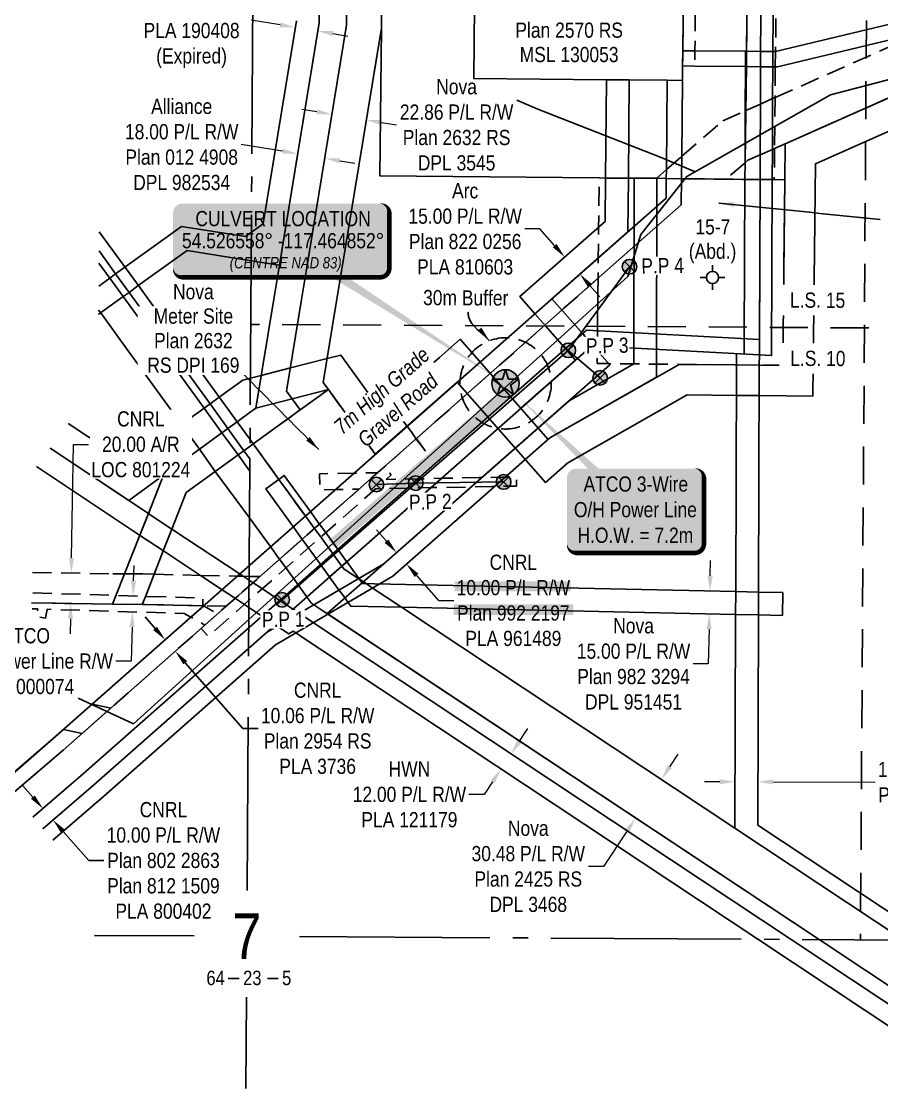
# Model space of a CAD drawing. Extents: x 469089 to 471458, y 6041741 to 6043893.
# Drawn here: x 469597 to 470162, y 6041742 to 6042447 of the extents above; entities that cross this region are included whole.
import ezdxf
from ezdxf.enums import TextEntityAlignment as Align

# ---------------------------------------------------------------- set-up
doc = ezdxf.new("R2010")
doc.units = 0
doc.header["$LTSCALE"] = 5
doc.header["$PDMODE"] = 35
doc.header["$PDSIZE"] = 0.5
for name, pattern in [('foc-ACCESSROAD', [3.75, 2.5, -1.25]), ('foc-FLOWLINE', [3.75, 2.5, -1.25]), ('foc-LSD', [8, 5, -3]), ('foc-QUARTERLINE', [33, 25, -3, 2, -3]), ('foc-TIELINE', [1.875, 1.25, -0.625]), ('POWERLINE5', [7.8, 2.4, -0.6, 0.6, -0.6, 0.6, -0.6, 2.4])]:
    doc.linetypes.add(name, pattern=pattern)
doc.layers.get('Defpoints').update_dxf_attribs({"color": 9})
for name, color, linetype in [('10', 1, 'Continuous'), ('9', 3, 'Continuous'), ('AS-POWER', 104, 'foc-POWER'), ('AS-POWER-EXISTING', 72, 'POWERLINE5'), ('AS-POWER-T', 104, 'Continuous'), ('AS-ROADS', 254, 'Continuous'), ('AS-TELUS', 224, 'foc-TEL'), ('AS-UNDERLAY-H', 141, 'Continuous'), ('C-AR', 13, 'foc-ACCESSROAD'), ('C-RW', 13, 'Continuous'), ('C-WS', 13, 'foc-ACCESSROAD'), ('CG-NOTES', 7, 'Continuous'), ('DPI', 7, 'Continuous'), ('F-EZE', 190, 'foc-FLOWLINE'), ('F-RW', 190, 'Continuous'), ('F-WS', 190, 'foc-ACCESSROAD'), ('F-WS-S', 190, 'Continuous'), ('L-QSEC', 8, 'foc-QUARTERLINE'), ('L-SECLBL', 7, 'Continuous'), ('L-SECTION-LSD', 7, 'foc-LSD'), ('L-TITLEDB', 4, 'Continuous'), ('L-TITLEDB-T', 4, 'Continuous'), ('P-D56-EPZ', 187, 'foc-TIELINE'), ('P-TEMP-BLUE', 146, 'Continuous')]:
    doc.layers.add(name, color=color, linetype=linetype)
for name, color, linetype, lineweight in [('C-AR-T', 13, 'Continuous', 9), ('C-RW-T', 13, 'Continuous', 9), ('F-RW-T', 190, 'Continuous', 9), ('F-WS-T', 190, 'Continuous', 9), ('T-TEXT', 48, 'Continuous', 18)]:
    doc.layers.add(name, color=color, linetype=linetype, lineweight=lineweight)
doc.styles.add('100L', font='ARIALN.TTF', dxfattribs={"height": 11})
doc.styles.add('60L', font='ARIALN.TTF', dxfattribs={"height": 7.35})
doc.styles.add('80', font='ARIALN.TTF', dxfattribs={"height": 10})
doc.styles.add('80CG', font='ARIALN.TTF', dxfattribs={"height": 10})
doc.styles.add('80L', font='ARIALN.TTF', dxfattribs={"height": 10})
doc.styles.add('foc-LtypeFont', font='ARIALN.TTF', dxfattribs={"height": 7.35})
doc.styles.add('SIMPLEX', font='ARIALN.TTF')
doc.linetypes.add('foc-POWER', pattern='A,6,-1,["P",foc-LtypeFont,S=0.2,R=0,X=-0.625,Y=-0.75],-1.24,4', length=12.24)
doc.linetypes.add('foc-TEL', pattern='A,2,-1,["T",foc-LtypeFont,S=0.2,R=0,X=-0.425,Y=-0.75],-1.24,8', length=12.24)
doc.dimstyles.new('Compass 5 000', dxfattribs={"dimscale": 5, "dimtxt": 9, "dimasz": 2, "dimexe": 0.2, "dimexo": 0.0625, "dimgap": 0.5, "dimtad": 0, "dimtih": 1, "dimtoh": 1, "dimzin": 0, "dimdsep": 46, "dimtxsty": '80CG', "dimcen": 0.1, "dimse1": 1, "dimse2": 1, "dimclrd": 256, "dimclrt": 256, "dimaunit": 1, "dimadec": 4, "dimazin": 0, "dimtfac": 0.06, "dimtofl": 0, "dimtmove": 0, "dimatfit": 1, "dimfxl": 0.2, "dimtolj": 1, "dimtzin": 0, "dimlwd": -1, "dimarcsym": 0})

# ---------------------------------------------------------------- blocks, each defined once
blk = doc.blocks.new('L-SECLBL')
at = {"layer": '9', "color": 7}
for p, q in [((-5.08, -27.83), (-12.29, -27.83)), ((20.7, -27.83), (13.5, -27.83))]:
    blk.add_line(p, q, dxfattribs=at)
at = {"layer": '10', "color": 2, "style": 'SIMPLEX'}
blk.add_attdef('SEC', text='', height=30, dxfattribs=at).set_placement((0, 0), align=Align.MIDDLE)
at = {"layer": '10', "color": 5, "style": '80L'}
blk.add_attdef('TWP', text='', height=9.5, dxfattribs=at).set_placement((-14.43, -27.37), align=Align.MIDDLE_RIGHT)
blk.add_attdef('RGE', text='', height=9.5, dxfattribs=at).set_placement((3.62, -27.37), align=Align.MIDDLE_CENTER)
blk.add_attdef('MER', text='', height=9.5, dxfattribs=at).set_placement((23.17, -27.37), align=Align.MIDDLE_LEFT)
blk = doc.blocks.new('*D419')
at = {"layer": 'Defpoints', "color": 0, "transparency": 16777216}
for p in [(469963.36, 6041984.46), (469946.52, 6041959.08), (470000.57, 6041923.22)]:
    blk.add_point(p, dxfattribs=at)
at = {"layer": 'F-RW-T', "transparency": 16777216}
for p, q in [((470022.94, 6041956.94), (470028.46, 6041965.27)), ((469995.04, 6041914.89), (469979.5, 6041891.46)), ((469979.5, 6041891.46), (469969.5, 6041891.46))]:
    blk.add_line(p, q, dxfattribs=at)
for points in [[(470021.55, 6041957.86), (470024.33, 6041956.02), (470017.41, 6041948.6)], [(469993.65, 6041915.81), (469996.43, 6041913.97), (470000.57, 6041923.22)]]:
    blk.add_solid(points, dxfattribs=at)
at = {"layer": 'F-RW-T', "transparency": 16777216, "insert": (469930.03, 6041891.46), "char_height": 10, "width": 372.4986, "attachment_point": 5, "style": '80CG'}
blk.add_mtext('\\A1;Nova\\P30.48 P/L R/W\\PPlan 2425 RS\\PDPL 3468', dxfattribs=at)
blk = doc.blocks.new('*D420')
at = {"layer": 'Defpoints', "color": 0, "transparency": 16777216}
for p in [(469823.7, 6042381.82), (469793.54, 6042339.08), (469816.09, 6042335.39)]:
    blk.add_point(p, dxfattribs=at)
at = {"layer": 'F-RW-T', "transparency": 16777216}
for p, q in [((469791.28, 6042387.13), (469781.41, 6042388.75)), ((469833.57, 6042380.2), (469843.43, 6042378.59))]:
    blk.add_line(p, q, dxfattribs=at)
for points in [[(469791.55, 6042388.78), (469791.01, 6042385.49), (469801.15, 6042385.51)], [(469833.84, 6042381.85), (469833.3, 6042378.56), (469823.7, 6042381.82)]]:
    blk.add_solid(points, dxfattribs=at)
at = {"layer": 'F-RW-T', "transparency": 16777216, "insert": (469882.97, 6042378.59), "char_height": 10, "width": 372.4986, "attachment_point": 5, "style": '80CG'}
blk.add_mtext('\\A1;Nova\\P22.86 P/L R/W\\PPlan 2632 RS\\PDPL 3545', dxfattribs=at)
blk = doc.blocks.new('*D421')
at = {"layer": 'Defpoints', "color": 0, "transparency": 16777216}
for p in [(469997.57, 6042073.49), (469997.25, 6042058.5), (470048.94, 6042057.39)]:
    blk.add_point(p, dxfattribs=at)
at = {"layer": 'F-RW-T', "transparency": 16777216}
for p, q in [((470049.48, 6042082.37), (470049.69, 6042092.37)), ((470048.73, 6042047.4), (470048.23, 6042024.47)), ((470048.23, 6042024.47), (470038.23, 6042024.47))]:
    blk.add_line(p, q, dxfattribs=at)
for points in [[(470047.81, 6042082.41), (470051.14, 6042082.34), (470049.26, 6042072.38)], [(470047.06, 6042047.43), (470050.39, 6042047.36), (470048.94, 6042057.39)]]:
    blk.add_solid(points, dxfattribs=at)
at = {"layer": 'F-RW-T', "transparency": 16777216, "insert": (469999.15, 6042024.47), "char_height": 10, "attachment_point": 5, "style": '80CG'}
blk.add_mtext('\\A1;Nova\\P15.00 P/L R/W\\PPlan 982 3294\\PDPL 951451', dxfattribs=at)
blk = doc.blocks.new('*D422')
at = {"layer": 'Defpoints', "color": 0, "transparency": 16777216}
for p in [(469787.48, 6042413.53), (469805.26, 6042410.61), (469778.64, 6042359.62)]:
    blk.add_point(p, dxfattribs=at)
at = {"layer": 'F-RW-T', "transparency": 16777216}
for p, q in [((469768.77, 6042361.24), (469741.57, 6042365.7)), ((469806.29, 6042355.08), (469816.15, 6042353.46))]:
    blk.add_line(p, q, dxfattribs=at)
for points in [[(469769.04, 6042362.88), (469768.5, 6042359.59), (469778.64, 6042359.62)], [(469806.55, 6042356.73), (469806.02, 6042353.44), (469796.42, 6042356.7)]]:
    blk.add_solid(points, dxfattribs=at)
at = {"layer": 'F-RW-T', "transparency": 16777216, "insert": (469702.48, 6042365.7), "char_height": 10, "attachment_point": 5, "style": '80CG'}
blk.add_mtext('\\A1;Alliance\\P18.00 P/L R/W\\PPlan 012 4908\\PDPL 982534', dxfattribs=at)
blk = doc.blocks.new('*D423')
at = {"layer": 'Defpoints', "color": 0, "transparency": 16777216}
for p in [(469689.03, 6042068.58), (469670.26, 6042058.66), (469688.71, 6042058.09)]:
    blk.add_point(p, dxfattribs=at)
at = {"layer": 'F-RW-T', "transparency": 16777216}
for p, q in [((469670.89, 6042079.15), (469671.2, 6042089.14)), ((469669.95, 6042048.66), (469669.26, 6042026.26)), ((469669.26, 6042026.26), (469659.26, 6042026.26))]:
    blk.add_line(p, q, dxfattribs=at)
for points in [[(469669.22, 6042079.2), (469672.56, 6042079.1), (469670.58, 6042069.15)], [(469668.28, 6042048.72), (469671.61, 6042048.61), (469670.26, 6042058.66)]]:
    blk.add_solid(points, dxfattribs=at)
at = {"layer": 'F-RW-T', "transparency": 16777216, "insert": (469600.12, 6042026.26), "char_height": 10, "width": 573.0443, "attachment_point": 5, "style": '80CG'}
blk.add_mtext('\\A1;ATCO\\P10.50 Power Line R/W\\PEZE 000074', dxfattribs=at)
blk = doc.blocks.new('*D428')
at = {"layer": 'C-RW', "transparency": 16777216}
for p, q in [((469685.06, 6042047.83), (469678.47, 6042055.34)), ((469704.86, 6042025.25), (469742.66, 6041982.15)), ((469742.66, 6041982.15), (469752.66, 6041982.15))]:
    blk.add_line(p, q, dxfattribs=at)
for points in [[(469686.31, 6042048.92), (469683.81, 6042046.73), (469691.66, 6042040.31)], [(469706.12, 6042026.35), (469703.61, 6042024.15), (469698.27, 6042032.77)]]:
    blk.add_solid(points, dxfattribs=at)
at = {"layer": 'Defpoints', "color": 0, "transparency": 16777216}
for p in [(469687.87, 6042036.99), (469698.27, 6042032.77), (469694.49, 6042029.45)]:
    blk.add_point(p, dxfattribs=at)
at = {"layer": 'C-RW', "transparency": 16777216, "insert": (469791.75, 6041982.15), "char_height": 10, "attachment_point": 5, "style": '80CG'}
blk.add_mtext('\\A1;CNRL\\P10.06 P/L R/W\\PPlan 2954 RS\\PPLA 3736', dxfattribs=at)
blk = doc.blocks.new('*D430')
at = {"layer": 'Defpoints', "color": 0, "transparency": 16777216}
for p in [(469883.08, 6041989.13), (469876.43, 6041979.09), (469912.13, 6041955.41)]:
    blk.add_point(p, dxfattribs=at)
at = {"layer": 'F-RW-T', "transparency": 16777216}
for p, q in [((469924.31, 6041973.78), (469929.84, 6041982.11)), ((469906.6, 6041947.08), (469901.07, 6041938.74)), ((469901.07, 6041938.74), (469891.07, 6041938.74))]:
    blk.add_line(p, q, dxfattribs=at)
for points in [[(469922.92, 6041974.7), (469925.7, 6041972.85), (469918.78, 6041965.44)], [(469905.21, 6041948), (469907.99, 6041946.16), (469912.13, 6041955.41)]]:
    blk.add_solid(points, dxfattribs=at)
at = {"layer": 'F-RW-T', "transparency": 16777216, "insert": (469851.99, 6041938.74), "char_height": 10, "attachment_point": 5, "style": '80CG'}
blk.add_mtext('\\A1;HWN\\P12.00 P/L R/W\\PPLA 121179', dxfattribs=at)
blk = doc.blocks.new('*D432')
at = {"layer": 'C-RW', "transparency": 16777216}
for p, q in [((469604.8, 6041936.96), (469598.19, 6041944.47)), ((469624.61, 6041914.44), (469641.42, 6041895.34)), ((469641.42, 6041895.34), (469651.42, 6041895.34))]:
    blk.add_line(p, q, dxfattribs=at)
for points in [[(469606.05, 6041938.06), (469603.55, 6041935.86), (469611.41, 6041929.45)], [(469625.87, 6041915.54), (469623.36, 6041913.34), (469618.01, 6041921.95)]]:
    blk.add_solid(points, dxfattribs=at)
at = {"layer": 'Defpoints', "color": 0, "transparency": 16777216}
for p in [(469662.04, 6041974), (469668.64, 6041966.5), (469618.01, 6041921.95)]:
    blk.add_point(p, dxfattribs=at)
at = {"layer": 'C-RW', "transparency": 16777216, "insert": (469690.5, 6041895.34), "char_height": 10, "attachment_point": 5, "style": '80CG'}
blk.add_mtext('\\A1;CNRL\\P10.00 P/L R/W\\PPlan 802 2863\\PPlan 812 1509\\PPLA 800402', dxfattribs=at)
blk = doc.blocks.new('*D438')
at = {"layer": 'C-RW-T', "transparency": 16777216}
for p, q in [((470055.76, 6041947.08), (470045.76, 6041947.12)), ((470090.75, 6041946.96), (470157.69, 6041946.73))]:
    blk.add_line(p, q, dxfattribs=at)
for points in [[(470055.76, 6041948.75), (470055.75, 6041945.42), (470065.76, 6041947.05)], [(470090.75, 6041948.63), (470090.74, 6041945.29), (470080.75, 6041947)]]:
    blk.add_solid(points, dxfattribs=at)
at = {"layer": 'Defpoints', "color": 0, "transparency": 16777216}
for p in [(470065.78, 6041954.36), (470080.77, 6041954.3), (470080.75, 6041947)]:
    blk.add_point(p, dxfattribs=at)
at = {"layer": 'C-RW-T', "transparency": 16777216, "insert": (470196.78, 6041946.73), "char_height": 10, "attachment_point": 5, "style": '80CG'}
blk.add_mtext('\\A1;CNRL\\P15.00 P/L R/W\\PPlan 952 2598\\PPLA 931449', dxfattribs=at)
blk = doc.blocks.new('*D441')
at = {"layer": 'C-RW-T', "transparency": 16777216}
for p, q in [((469836.96, 6042105.1), (469830.36, 6042112.61)), ((469856.68, 6042082.65), (469871.14, 6042066.19)), ((469871.14, 6042066.19), (469881.14, 6042066.19))]:
    blk.add_line(p, q, dxfattribs=at)
for points in [[(469838.21, 6042106.2), (469835.7, 6042104), (469843.56, 6042097.59)], [(469857.93, 6042083.75), (469855.43, 6042081.55), (469850.08, 6042090.16)]]:
    blk.add_solid(points, dxfattribs=at)
at = {"layer": 'Defpoints', "color": 0, "transparency": 16777216}
for p in [(469908.93, 6042155.02), (469915.45, 6042147.59), (469850.08, 6042090.16)]:
    blk.add_point(p, dxfattribs=at)
at = {"layer": 'C-RW-T', "transparency": 16777216, "insert": (469920.23, 6042066.19), "char_height": 10, "attachment_point": 5, "style": '80CG'}
blk.add_mtext('\\A1;CNRL\\P10.00 P/L R/W\\PPlan 992 2197\\PPLA 961489', dxfattribs=at)
blk = doc.blocks.new('GABD')
for p, q in [((0, 0.81), (0, 1.62)), ((-0.81, 0), (-1.62, 0)), ((1.62, 0), (0.81, 0)), ((0, -0.81), (0, -1.62))]:
    blk.add_line(p, q)
blk.add_circle((0, 0), 0.8)
blk = doc.blocks.new('*D446')
at = {"layer": 'Defpoints', "color": 0, "transparency": 16777216}
for p in [(469777.06, 6042442.65), (469769.08, 6042394.01), (469783.88, 6042391.58)]:
    blk.add_point(p, dxfattribs=at)
at = {"layer": 'F-RW-T', "transparency": 16777216}
for p, q in [((469767.19, 6042444.27), (469748.07, 6042447.41)), ((469801.73, 6042438.6), (469811.6, 6042436.98))]:
    blk.add_line(p, q, dxfattribs=at)
for points in [[(469767.46, 6042445.91), (469766.92, 6042442.63), (469777.06, 6042442.65)], [(469802, 6042440.25), (469801.46, 6042436.96), (469791.86, 6042440.22)]]:
    blk.add_solid(points, dxfattribs=at)
at = {"layer": 'F-RW-T', "transparency": 16777216, "insert": (469708.98, 6042447.41), "char_height": 10, "attachment_point": 5, "style": '80CG'}
blk.add_mtext('\\A1;Journey\\P15.00 P/L R/W\\PPLA 190408\\P(Expired)', dxfattribs=at)
blk = doc.blocks.new('water_source_star')
h = blk.add_hatch(color=255)
h.dxf.hatch_style = 1
edge = h.paths.add_edge_path()
edge.add_arc((0, 0), 9, 0, 360)
h = blk.add_hatch(color=170)
h.dxf.hatch_style = 1
h.paths.add_polyline_path([(8.53, 2.77), (2, 2.77), (-0.01, 8.91), (-2.01, 2.77), (-8.52, 2.77), (-3.25, -1.06), (-5.26, -7.25), (0, -3.43), (5.3, -7.27), (3.26, -1.06)])
at = {"color": 170, "flags": 128}
blk.add_lwpolyline([(8.53, 2.77), (2, 2.77), (-0.01, 8.91), (-2.01, 2.77), (-8.52, 2.77), (-3.25, -1.06), (-5.26, -7.25), (0, -3.43), (5.3, -7.27), (3.26, -1.06)], close=True, dxfattribs=at)
at = {"color": 170}
blk.add_circle((0, 0), 9, dxfattribs=at)
blk = doc.blocks.new('*U453')
h = blk.add_hatch(color=255)
edge = h.paths.add_edge_path()
edge.add_line((-66, -24), (64, -24))
edge.add_arc((64, -18), 6, 270, 360)
edge.add_line((70, -18), (70, 18.5))
edge.add_arc((64, 18.5), 6, 0, 90)
edge.add_line((64, 24.5), (-66, 24.5))
edge.add_arc((-66, 18.5), 6, 90, 180)
edge.add_line((-72, 18.5), (-72, -18))
edge.add_arc((-66, -18), 6, 180, 270)
at = {"color": 170, "flags": 128}
blk.add_lwpolyline([(-66, -24, 3, 3, 0), (64, -24, 3, 3, 0.414214), (70, -18, 3, 3, 0), (70, 18.5, 3, 0, 0.414214), (64, 24.5, 0, 0, 0), (-66, 24.5, 0, 0, 0.414214), (-72, 18.5, 0, 0, 0), (-72, -18, 0, 3, 0.414214)], format="xyseb", close=True, dxfattribs=at)
blk.add_lwpolyline([(146.37, -93.72, 0, 7.5, 0), (0, 0, 0, 0, 0)], format="xyseb", dxfattribs=at)
at = {"color": 170, "insert": (-36.83, -10.64), "char_height": 7.5, "attachment_point": 1, "style": '80L'}
blk.add_mtext_dynamic_manual_height_columns('\\pi2.00583;{\\fArial Narrow|b0|i1|c0|p34;(CENTRE NAD 83)}', width=76.2848, gutter_width=45, heights=[0], dxfattribs=at)
at = {"color": 170, "style": '80'}
for p in [(-26.85, 9.67), (-64.06, -4.13)]:
    blk.add_attdef('ENTER_TEXT_001', p, '', height=10, dxfattribs=at)
blk = doc.blocks.new('POWERPOLE')
h = blk.add_hatch(color=255)
edge = h.paths.add_edge_path()
edge.add_arc((0, 0), 0.96, 0, 360)
at = {"linetype": 'Continuous'}
for p, q in [((0.68, -0.68), (-0.68, 0.68)), ((-0.68, -0.68), (0.68, 0.68))]:
    blk.add_line(p, q, dxfattribs=at)
blk.add_circle((0, 0), 0.96, dxfattribs=at)
blk = doc.blocks.new('*U469')
h = blk.add_hatch(color=255)
edge = h.paths.add_edge_path()
edge.add_line((-39, -28.5), (39, -28.5))
edge.add_arc((39, -22.5), 6, 270, 360)
edge.add_line((45, -22.5), (45, 21))
edge.add_arc((39, 21), 6, 0, 90)
edge.add_line((39, 27), (-39, 27))
edge.add_arc((-39, 21), 6, 90, 180)
edge.add_line((-45, 21), (-45, -22.5))
edge.add_arc((-39, -22.5), 6, 180, 270)
at = {"color": 104, "flags": 128}
blk.add_lwpolyline([(-78.58, 75.83, 0, 7.5, 0), (0, 0, 0, 0, 0)], format="xyseb", dxfattribs=at)
blk.add_lwpolyline([(-39, -28.5, 3, 3, 0), (39, -28.5, 3, 3, 0.414214), (45, -22.5, 3, 3, 0), (45, 21, 3, 0, 0.414214), (39, 27, 0, 0, 0), (-39, 27, 0, 0, 0.414214), (-45, 21, 0, 0, 0), (-45, -22.5, 0, 3, 0.414214)], format="xyseb", close=True, dxfattribs=at)
at = {"color": 104, "style": '80'}
blk.add_attdef('ENTER_TEXT_001', (-26.85, -4.92), '', height=10, dxfattribs=at)
blk = doc.blocks.new('*D470')
at = {"layer": 'Defpoints', "color": 0, "transparency": 16777216}
for p in [(469952.16, 6042290.21), (469953.96, 6042291.81), (469962.08, 6042278.97)]:
    blk.add_point(p, dxfattribs=at)
at = {"layer": 'F-RW-T', "transparency": 16777216}
for p, q in [((469937.68, 6042310.25), (469927.68, 6042310.25)), ((469947.34, 6042299.3), (469937.68, 6042310.25)), ((469970.5, 6042273.07), (469977.11, 6042265.57))]:
    blk.add_line(p, q, dxfattribs=at)
for points in [[(469948.59, 6042300.41), (469946.09, 6042298.2), (469953.96, 6042291.81)], [(469971.75, 6042274.17), (469969.25, 6042271.96), (469963.88, 6042280.56)]]:
    blk.add_solid(points, dxfattribs=at)
at = {"layer": 'F-RW-T', "transparency": 16777216, "insert": (469888.59, 6042310.25), "char_height": 10, "attachment_point": 5, "style": '80CG'}
blk.add_mtext('\\A1;Arc\\P15.00 P/L R/W\\PPlan 822 0256\\PPLA 810603', dxfattribs=at)
blk = doc.blocks.new('*D473')
at = {"layer": 'C-AR-T', "transparency": 16777216}
for p, q in [((469630.14, 6042094.13), (469631.39, 6042168.72)), ((469631.39, 6042168.72), (469641.39, 6042168.72)), ((469629.48, 6042054.15), (469629.31, 6042044.15))]:
    blk.add_line(p, q, dxfattribs=at)
for points in [[(469628.48, 6042094.15), (469631.81, 6042094.1), (469629.98, 6042084.13)], [(469627.81, 6042054.18), (469631.14, 6042054.12), (469629.64, 6042064.15)]]:
    blk.add_solid(points, dxfattribs=at)
at = {"layer": 'Defpoints', "color": 0, "transparency": 16777216}
for p in [(469629.98, 6042084.13), (469646.88, 6042083.85), (469646.55, 6042063.87)]:
    blk.add_point(p, dxfattribs=at)
at = {"layer": 'C-AR-T', "transparency": 16777216, "insert": (469675.68, 6042168.72), "char_height": 10, "attachment_point": 5, "style": '80CG', "bg_fill": 3, "box_fill_scale": 1.1, "bg_fill_color": 256, "bg_fill_true_color": 13158600, "bg_fill_transparency": 0}
blk.add_mtext('\\A1;CNRL\\P20.00 A/R\\PLOC 801224', dxfattribs=at)

msp = doc.modelspace()

# ---------------------------------------------------------------- hatches: boundary and pattern name
at = {"layer": 'AS-UNDERLAY-H'}
h = msp.add_hatch(color=256, dxfattribs=at)
h.dxf.hatch_style = 1
h.paths.add_polyline_path([(469881.784, 6042078.823), (469957.946, 6042078.823), (469957.946, 6042072.175), (469881.784, 6042072.175)])
h = msp.add_hatch(color=256, dxfattribs=at)
h.dxf.hatch_style = 1
h.paths.add_polyline_path([(469881.141, 6042063.596), (469959.662, 6042063.596), (469959.662, 6042056.519), (469881.141, 6042056.519)])

# ---------------------------------------------------------------- linework, layer by layer
at = {"layer": 'AS-POWER', "flags": 128}
for points in [[(469768.437, 6042066.628), (469856.144, 6042143.288), (469956.319, 6042230.487), (469996.529, 6042285.451)], [(469956.319, 6042230.487), (469977.176, 6042212.359)], [(469830.367, 6042142.315), (469856.144, 6042143.288), (469913.858, 6042144.026)]]:
    msp.add_lwpolyline(points, dxfattribs=at)
at = {"layer": 'AS-ROADS', "const_width": 6.996, "flags": 128}
msp.add_lwpolyline([(469919.962, 6042206.282), (469801.309, 6042102.953)], dxfattribs=at)
at = {"layer": 'AS-TELUS', "flags": 128}
msp.add_lwpolyline([(469922.604, 6042394.919), (469936.271, 6042388.943), (470017.329, 6042357.127), (470039.591, 6042347.81)], dxfattribs=at)
at = {"layer": 'C-AR'}
msp.add_lwpolyline([(470091.713, 6042363.057), (470091.518, 6042342.625), (470090.217, 6042342.638), (470082.222, 6042342.715), (470072.227, 6042342.811), (470072.34, 6042353.631), (470072.834, 6042387.999), (470073.223, 6042416.901), (470073.318, 6042426.951), (470073.906, 6042488.438), (470073.981, 6042496.43), (470073.989, 6042497.241), (470074.143, 6042513.423), (470075.322, 6042636.938), (470075.379, 6042642.938), (470075.424, 6042647.686), (470094.427, 6042647.576), (470093.219, 6042520.971), (470093.065, 6042504.79), (470092.373, 6042426.772), (470092.226, 6042416.723), (470092.033, 6042396.528), (470091.713, 6042363.057)], close=True, dxfattribs=at)
for points in [[(470199.291, 6042410.841), (470098.695, 6042366.158), (470091.713, 6042363.056), (470090.302, 6042362.43), (470082.291, 6042358.871), (470074.268, 6042355.308), (470072.339, 6042353.633), (470059.962, 6042342.93), (470030.682, 6042343.21), (470020.57, 6042343.305), (470014.538, 6042343.672), (470020.685, 6042349.227), (470030.822, 6042357.998), (470057.756, 6042381.302), (470072.419, 6042387.815), (470072.834, 6042387.999), (470082.432, 6042392.262), (470090.444, 6042395.821), (470092.033, 6042396.527), (470189.453, 6042439.8)], [(469604.591, 6042084.552), (469657.351, 6042083.671), (469664.999, 6042083.638), (469676.912, 6042083.588), (469684.415, 6042083.418), (469714.815, 6042082.619), (469738.142, 6042082.203), (469742.9, 6042082.041), (469746.777, 6042082.007), (469753.83, 6042081.85), (469731.726, 6042062.342), (469716.609, 6042062.683), (469715.916, 6042062.706), (469676.643, 6042063.587), (469657.121, 6042063.669), (469603.824, 6042064.663)]]:
    msp.add_lwpolyline(points, dxfattribs=at)
at = {"layer": 'C-AR', "flags": 128}
msp.add_lwpolyline([(469611.365, 6041916.244), (469644.675, 6041944.881), (469975.425, 6042236.792), (469975.871, 6042277.817), (469624.666, 6041967.853), (469591.416, 6041939.27)], dxfattribs=at)
at = {"layer": 'C-RW', "flags": 128}
for points in [[(470091.232, 6042496.265), (470090.574, 6042426.789), (470090.532, 6042416.739), (470090.444, 6042395.821), (470090.302, 6042362.43), (470090.217, 6042342.638), (470089.728, 6042227.06), (469971.749, 6042233.547), (469644.675, 6041944.881), (469611.275, 6041916.169)], [(469604.76, 6041923.748), (469638.11, 6041952.417), (469968.207, 6042243.752), (470081.776, 6042237.507), (470082.222, 6042342.715), (470082.291, 6042358.871), (470082.432, 6042392.262), (470082.536, 6042416.812), (470082.578, 6042426.864), (470083.16, 6042488.348)], [(469584.901, 6041946.85), (469618.101, 6041975.389), (470020.504, 6042330.54), (470020.57, 6042343.308), (470020.685, 6042349.227), (470021.24, 6042407.903), (470031.292, 6042407.807), (470030.822, 6042357.998), (470030.682, 6042343.211), (470030.52, 6042326.049), (469624.666, 6041967.853), (469591.416, 6041939.27)], [(469617.791, 6041908.589), (469651.24, 6041937.344), (469764.059, 6042036.914), (469841.136, 6042082.134), (469944.291, 6042173.02), (470014.24, 6042212.797), (470014.539, 6042343.589), (469999.547, 6042343.513), (469999.268, 6042221.53), (469956.858, 6042197.413), (469835.25, 6042090.269), (469758.169, 6042045.047), (469644.675, 6041944.881), (469611.275, 6041916.169)]]:
    msp.add_lwpolyline(points, dxfattribs=at)
at = {"layer": 'C-RW'}
for points in [[(470189.453, 6042439.8), (470093.626, 6042416.71), (470092.226, 6042416.723), (470090.532, 6042416.739), (470082.536, 6042416.812), (470073.223, 6042416.901), (470072.542, 6042416.905), (470039.377, 6042417.214), (470031.382, 6042417.289), (470031.477, 6042427.339), (470039.472, 6042427.265), (470072.584, 6042426.958), (470073.318, 6042426.951), (470082.578, 6042426.864), (470090.574, 6042426.789), (470092.373, 6042426.772), (470192.924, 6042450.974)], [(470176.531, 6041843.038), (470065.65, 6041916.602), (470066.143, 6042057.024), (470066.196, 6042072.02), (470066.72, 6042220.927), (470066.745, 6042228.323), (470071.74, 6042228.049), (470071.774, 6042236.052), (470072.227, 6042342.811), (470072.34, 6042353.631), (470072.419, 6042387.814), (470072.542, 6042416.905), (470072.584, 6042426.958), (470073.318, 6042426.951), (470082.578, 6042426.864), (470082.536, 6042416.812), (470082.432, 6042392.262), (470082.291, 6042358.871), (470082.222, 6042342.715), (470081.768, 6042235.503), (470081.734, 6042227.499), (470081.71, 6042220.783), (470081.187, 6042071.697), (470081.135, 6042056.702), (470080.649, 6041918.643), (470194.768, 6041842.933)]]:
    msp.add_lwpolyline(points, dxfattribs=at)
at = {"layer": 'C-WS', "linetype": 'Continuous'}
msp.add_lwpolyline([(470073.906, 6042488.438), (470073.318, 6042426.951), (470073.223, 6042416.901), (470072.834, 6042387.999), (470072.34, 6042353.631), (470072.227, 6042342.811), (470059.962, 6042342.929), (470030.682, 6042343.211), (470020.57, 6042343.308), (470014.539, 6042343.589), (469999.618, 6042343.512), (469995.739, 6042343.55), (469980.769, 6042343.695), (469976.587, 6042343.734), (469832.653, 6042345.122), (469833.578, 6042442.129), (469833.977, 6042487.294)], dxfattribs=at)
at = {"layer": 'C-WS'}
msp.add_lwpolyline([(470199.291, 6042410.841), (470098.695, 6042366.158), (470091.713, 6042363.056), (470090.302, 6042362.43), (470082.291, 6042358.871), (470074.268, 6042355.308), (470072.339, 6042353.633), (470059.962, 6042342.93), (470030.682, 6042343.21), (470020.57, 6042343.305), (470014.538, 6042343.672), (470020.685, 6042349.227), (470030.822, 6042357.998), (470057.756, 6042381.302), (470072.419, 6042387.815), (470072.834, 6042387.999), (470082.432, 6042392.262), (470090.444, 6042395.821), (470092.033, 6042396.527), (470189.453, 6042439.8)], dxfattribs=at)
at = {"layer": 'C-WS', "flags": 128}
msp.add_lwpolyline([(470014.539, 6042343.589), (470020.57, 6042343.308), (470030.682, 6042343.211), (470059.962, 6042342.929), (470072.227, 6042342.811), (470082.222, 6042342.715), (470090.217, 6042342.638), (470091.518, 6042342.625), (470098.439, 6042342.559), (470097.114, 6042220.634), (470081.71, 6042220.783), (470066.72, 6042220.927), (470014.101, 6042221.435), (469995.734, 6042221.612), (469982.027, 6042221.744), (469975.262, 6042221.81), (469975.357, 6042230.453), (469975.389, 6042233.35), (469975.418, 6042236.026), (469975.476, 6042241.358), (469975.861, 6042276.902), (469976.008, 6042290.419), (469976.227, 6042310.533), (469976.587, 6042343.734), (469980.769, 6042343.695), (469995.739, 6042343.55), (469999.618, 6042343.512), (470014.539, 6042343.589)], close=True, dxfattribs=at)
at = {"layer": 'DPI'}
msp.add_lwpolyline([(469603.824, 6042064.663), (469657.121, 6042063.669), (469676.643, 6042063.587), (469716.999, 6042062.674), (469708.516, 6042055.187), (469643.799, 6041998.07), (469656.011, 6041995.517), (469637.105, 6041978.831), (469624.851, 6041981.347), (469586.262, 6041947.545)], dxfattribs=at)
at = {"layer": 'F-EZE', "flags": 128}
for points in [[(469985.276, 6042820.991), (470019.963, 6042678.167), (470027.23, 6042647.965), (470028.373, 6042643.417), (470029.838, 6042637.4), (470041.023, 6042591.46), (470040.159, 6042499.982), (470040.128, 6042496.754), (470040.053, 6042488.792), (470039.472, 6042427.265), (470039.377, 6042417.214), (470031.382, 6042417.289), (470031.477, 6042427.339), (470032.058, 6042488.892), (470032.133, 6042496.832), (470033.018, 6042590.537), (470021.592, 6042637.462), (470020.126, 6042643.475), (470018.987, 6042648.013), (470011.722, 6042678.215), (469977.406, 6042819.512)], [(469604.745, 6042071.188), (469660.212, 6042069.475), (469679.517, 6042068.879), (469716.458, 6042067.737), (469716.307, 6042062.851), (469716.57, 6042062.335), (469717.264, 6042062.313), (469726.055, 6042057.336), (469818.987, 6042139.356), (469804.193, 6042139.073), (469793.187, 6042138.862), (469792.988, 6042149.361), (469816.459, 6042149.81), (469831.151, 6042150.091), (469835.494, 6042153.924), (469840.123, 6042148.679), (469836.746, 6042145.698), (469859.352, 6042146.13), (469874.134, 6042146.413), (469874.818, 6042146.425), (469897.828, 6042146.867), (469913.14, 6042147.16), (469922.226, 6042147.334), (469922.34, 6042141.335), (469906.157, 6042141.025), (469890.845, 6042140.731), (469867.846, 6042140.289), (469867.126, 6042140.278), (469852.38, 6042139.996), (469829.794, 6042139.562), (469719.922, 6042042.592), (469715.292, 6042047.837), (469717.717, 6042049.977), (469708.404, 6042055.251), (469704.212, 6042057.611), (469614.138, 6042060.394), (469613.089, 6042054.463), (469607.182, 6042055.506), (469608.079, 6042060.581), (469604.34, 6042060.697)]]:
    msp.add_lwpolyline(points, dxfattribs=at)
at = {"layer": 'F-RW'}
for points in [[(469793.188, 6042487.693), (469792.754, 6042445.642), (469769.063, 6042301.24), (469766.634, 6042286.436), (469748.134, 6042289.391), (469706.016, 6042296.117), (469674.021, 6042272.98), (469667.942, 6042268.584), (469664.054, 6042265.773), (469649.264, 6042255.076), (469647.953, 6042254.129)], [(469811.141, 6042487.513), (469810.748, 6042444.098), (469784.442, 6042283.536), (469781.208, 6042263.797), (469771.351, 6042203.636), (469780.285, 6042191.305), (469749.433, 6042168.969), (469747.337, 6042167.426), (469743.358, 6042164.569), (469739.472, 6042161.757), (469724.535, 6042150.943), (469705.437, 6042137.06), (469696.031, 6042113.037), (469690.434, 6042098.758), (469684.415, 6042083.418), (469678.862, 6042069.249), (469676.643, 6042063.587), (469676.643, 6042063.587), (469657.121, 6042063.669), (469659.558, 6042069.846), (469664.999, 6042083.638), (469674.949, 6042108.961), (469680.623, 6042123.233), (469690.621, 6042148.582), (469714.117, 6042165.566), (469728.925, 6042176.304), (469732.808, 6042179.12), (469738.882, 6042183.525), (469747.483, 6042189.762), (469751.217, 6042192.47), (469763.396, 6042266.698), (469766.634, 6042286.436), (469792.754, 6042445.642), (469793.188, 6042487.693)], [(469833.977, 6042487.294), (469833.578, 6042442.129), (469806.995, 6042279.863), (469803.761, 6042260.125), (469795.435, 6042209.305), (469798.779, 6042204.693), (469780.285, 6042191.305), (469771.351, 6042203.636), (469781.208, 6042263.797), (469784.442, 6042283.536), (469810.748, 6042444.098), (469811.141, 6042487.513)], [(469648.075, 6042272.731), (469655.247, 6042277.919), (469659.135, 6042280.731), (469665.213, 6042285.128), (469702.262, 6042311.928), (469744.385, 6042305.258), (469748.256, 6042308.042), (469755.876, 6042313.522), (469777.765, 6042446.941)], [(469627.877, 6042182.465), (469667.378, 6042156.284), (469702.42, 6042181.709), (469717.22, 6042192.448), (469721.102, 6042195.265), (469727.176, 6042199.67), (469742.639, 6042210.89), (469747.629, 6042212.169), (469754.748, 6042213.993), (469773.85, 6042218.886), (469798.019, 6042225.078), (469806.993, 6042227.377), (469832.863, 6042191.671), (469871.797, 6042225.838), (469885.341, 6042237.724), (469943.075, 6042171.948), (469944.291, 6042173.02), (470029.174, 6042221.29), (470066.72, 6042220.927), (470081.71, 6042220.783), (470097.114, 6042220.634), (470098.439, 6042342.559), (470098.695, 6042366.158), (470199.291, 6042410.841)], [(470181.178, 6041791.406), (470102.699, 6041843.464), (469787.026, 6042052.836), (469778.31, 6042058.616), (469775.581, 6042060.415), (469784.686, 6042068.451), (469799.593, 6042081.607), (469807.629, 6042088.7), (469810.885, 6042091.573), (469866.047, 6042140.257), (469872.997, 6042146.391), (469910.138, 6042179.171), (469925.125, 6042192.398), (469961.015, 6042224.074), (469954.851, 6042231.111), (469941.252, 6042246.635), (469934.628, 6042254.195), (469924.434, 6042265.747), (469980.495, 6042315.225), (469980.769, 6042343.695), (469981.32, 6042408.285), (469996.312, 6042408.141), (469995.739, 6042343.55), (469995.427, 6042308.407), (469945.594, 6042264.426), (469952.531, 6042256.508), (469966.104, 6042241.014), (469972.67, 6042233.517), (469975.357, 6042230.453), (469983.634, 6042221.005), (469835.25, 6042090.269), (469798.1, 6042057.538), (470120.955, 6041843.358), (470272.918, 6041742.552)], [(470205.746, 6042391.822), (470118.556, 6042353.093), (470116.898, 6042200.44), (470081.64, 6042200.78), (470066.649, 6042200.925), (470034.35, 6042201.237), (469955.961, 6042156.661), (469941.262, 6042143.71), (469883.448, 6042209.578), (469829.566, 6042162.227), (469798.779, 6042204.693), (469775.011, 6042198.585), (469751.217, 6042192.47), (469747.483, 6042189.762), (469738.882, 6042183.525), (469732.808, 6042179.121), (469728.925, 6042176.304), (469714.117, 6042165.566), (469690.621, 6042148.582), (469667.711, 6042131.828), (469616.08, 6042166.205)], [(469648.308, 6042308.444), (469675.121, 6042271.462), (469686.862, 6042255.269), (469738.882, 6042183.525), (469747.365, 6042171.82), (469749.433, 6042168.969), (469766.295, 6042145.711), (469783.534, 6042121.932), (469789.46, 6042113.76), (469793.578, 6042108.08), (469801.936, 6042096.553), (469807.428, 6042088.978), (469807.828, 6042088.426), (469808.931, 6042086.904), (469817.137, 6042081.481), (469819.204, 6042080.106), (469820.259, 6042079.398), (469823.518, 6042077.231), (469826.225, 6042075.433), (469846.878, 6042061.731), (470065.65, 6041916.602), (470176.532, 6041843.038), (470328.496, 6041742.232)], [(469648.225, 6042295.776), (469659.134, 6042280.73), (469667.941, 6042268.583), (469721.102, 6042195.265), (469732.808, 6042179.12), (469743.358, 6042164.57), (469747.282, 6042159.159), (469747.23, 6042151.059), (469739.472, 6042161.757), (469728.925, 6042176.303), (469717.219, 6042192.446), (469664.053, 6042265.77), (469655.246, 6042277.917), (469648.172, 6042287.673)], [(470272.916, 6041742.552), (470120.952, 6041843.358), (469796.573, 6042058.551), (469787.938, 6042064.278), (469787.499, 6042064.572), (469784.859, 6042068.213), (469784.413, 6042068.827), (469778.967, 6042076.34), (469770.554, 6042087.944), (469766.444, 6042093.612), (469760.519, 6042101.784), (469747.029, 6042120.392), (469724.535, 6042150.943), (469714.117, 6042165.566), (469662.125, 6042237.323), (469650.39, 6042253.52), (469647.971, 6042256.859)], [(469616.08, 6042166.205), (469680.627, 6042123.229), (469683.121, 6042121.568), (469696.042, 6042113.024), (469740.118, 6042083.866), (469742.898, 6042082.03), (469746.761, 6042079.473), (469748.806, 6042078.123), (469754.821, 6042074.141), (469767.185, 6042065.962), (469775.143, 6042060.698), (469775.831, 6042060.252), (469778.31, 6042058.614), (469787.026, 6042052.836), (470102.699, 6041843.464), (470181.179, 6041791.411), (470254.675, 6041742.657)], [(470232.648, 6041742.784), (470174.509, 6041781.366), (470080.691, 6041843.591), (469775.683, 6042045.925), (469772.86, 6042044.205), (469764.154, 6042049.965), (469763.446, 6042050.433), (469755.517, 6042055.68), (469746.644, 6042061.552), (469743.099, 6042063.898), (469737.064, 6042067.892), (469728.401, 6042073.625), (469714.815, 6042082.617), (469690.446, 6042098.743), (469674.862, 6042109.062), (469607.271, 6042154.065)]]:
    msp.add_lwpolyline(points, dxfattribs=at)
msp.add_lwpolyline([(470097.222, 6042071.353), (470096.9, 6042056.364), (470081.135, 6042056.702), (470066.143, 6042057.024), (469846.878, 6042061.731), (469813.492, 6042062.448), (469810.681, 6042066.322), (469808.625, 6042069.157), (469804.862, 6042074.337), (469799.782, 6042081.345), (469799.366, 6042081.92), (469793.887, 6042089.47), (469785.507, 6042101.022), (469781.39, 6042106.696), (469775.463, 6042114.867), (469757.641, 6042139.431), (469766.295, 6042145.711), (469769.776, 6042148.236), (469786.791, 6042124.783), (469792.718, 6042116.612), (469796.839, 6042110.932), (469805.192, 6042099.418), (469810.693, 6042091.836), (469811.087, 6042091.293), (469817.907, 6042081.894), (469819.215, 6042080.091), (469819.945, 6042079.094), (469821.256, 6042077.277), (469823.517, 6042077.229), (469829.088, 6042077.089), (470066.196, 6042072.02), (470081.187, 6042071.697), (470097.222, 6042071.353)], close=True, dxfattribs=at)
at = {"layer": 'F-WS'}
msp.add_lwpolyline([(469787.018, 6042124.471), (469783.771, 6042121.606), (469766.295, 6042145.711), (469749.433, 6042168.969), (469780.285, 6042191.305), (469798.779, 6042204.693), (469829.566, 6042162.227), (469816.156, 6042150.188), (469803.992, 6042139.452), (469787.018, 6042124.471)], close=True, dxfattribs=at)
at = {"layer": 'L-QSEC', "flags": 128}
for points in [[(469750.491, 6042649.577), (469745.426, 6041875.525)], [(469645.284, 6041846.118), (469710.636, 6041845.741)], [(469779.881, 6041845.342), (470550.983, 6041840.898)], [(469744.968, 6041805.563), (469744.576, 6041745.597)]]:
    msp.add_lwpolyline(points, dxfattribs=at)
at = {"layer": 'L-SECTION-LSD', "flags": 128}
for points in [[(470153.295, 6042647.253), (470148.106, 6041843.22)], [(470553.541, 6042242.915), (469747.861, 6042247.56)]]:
    msp.add_lwpolyline(points, dxfattribs=at)
at = {"layer": 'L-TITLEDB'}
msp.add_lwpolyline([(470021.24, 6042407.903), (470031.292, 6042407.807), (470031.382, 6042417.289), (470031.477, 6042427.339), (470032.058, 6042488.892), (470032.133, 6042496.832), (470033.018, 6042590.537), (470017.554, 6042590.684), (469895.935, 6042591.847), (469895.446, 6042540.064), (469895.23, 6042517.223), (469895.207, 6042514.732), (469895.111, 6042504.683), (469894.209, 6042409.117), (469981.32, 6042408.285), (469996.312, 6042408.141), (470021.24, 6042407.903)], close=True, dxfattribs=at)
at = {"layer": 'P-D56-EPZ', "ltscale": 2}
msp.add_circle((469915.13, 6042208.768), 29.984, dxfattribs=at)
at = {"layer": 'P-TEMP-BLUE'}
msp.add_line((469833.578, 6042442.129), (469828.813, 6042413.041), dxfattribs=at)

# ---------------------------------------------------------------- block references
at = {"xscale": 0.998961269878001, "yscale": 0.998961269878001, "zscale": 0.998961269878001}
msp.add_blockref('water_source_star', (469915.13, 6042208.768), dxfattribs=at)
at = {"layer": 'AS-POWER-EXISTING', "color": 2, "xscale": 5.000000000000009, "yscale": 5.000000000000009, "zscale": 5.000000000000009}
for p in [(469996.529, 6042285.451), (469956.319, 6042230.487), (469977.176, 6042212.359), (469830.367, 6042142.315), (469856.144, 6042143.288), (469913.858, 6042144.026), (469768.437, 6042066.628)]:
    msp.add_blockref('POWERPOLE', p, dxfattribs=at)
at = {"layer": 'AS-POWER-T', "color": 4}
ref = msp.add_blockref('*U469', (470000.409, 6042125.846), dxfattribs=dict(at, xscale=0.9989616696724901, yscale=0.9989616696724901, zscale=0.9989616696724901))
ref.add_attrib('ENTER_TEXT_001', 'ATCO 3-Wire', (469966.328, 6042137.674), dxfattribs={"layer": '0', "color": 104, "height": 9.98962, "style": '80'})
ref.add_attrib('ENTER_TEXT_002', 'O/H Power Line', (469959.98, 6042120.848), dxfattribs={"layer": '0', "color": 104, "height": 9.98962, "style": '80'})
ref.add_attrib('ENTER_TEXT_003', 'H.O.W. = 7.2m', (469962.335, 6042104.021), dxfattribs={"layer": '0', "color": 104, "height": 9.98962, "style": '80'})
at = {"layer": 'CG-NOTES'}
ref = msp.add_blockref('*U453', (469768.836, 6042302.443), dxfattribs=dict(at, xscale=0.9994790000000018, yscale=0.9994790000000018, zscale=0.9994790000000018))
ref.add_attrib('ENTER_TEXT_001', '54.526558%%D -117.464852%%D', (469702.68, 6042297.51), dxfattribs={"layer": '0', "color": 170, "height": 9.99479, "style": '80'})
ref.add_attrib('ENTER_TEXT_001', 'CULVERT LOCATION', (469711.472, 6042312.025), dxfattribs={"layer": '0', "color": 170, "height": 9.99479, "style": '80'})
at = {"layer": 'L-SECLBL', "xscale": 0.9994790000000018, "yscale": 0.9994790000000018, "zscale": 0.9994790000000018}
msp.add_blockref('L-SECLBL', (469745.23, 6041845.542), dxfattribs=at).add_auto_attribs({'SEC': '7', 'TWP': '64', 'RGE': '23', 'MER': '5'})

# ---------------------------------------------------------------- texts
at = {"layer": 'F-WS-T', "insert": (469696.804, 6042273.999), "char_height": 9.9948, "attachment_point": 1, "style": '80L'}
msp.add_mtext('Nova', dxfattribs=at)
at = {"layer": 'L-TITLEDB-T', "insert": (469921.066, 6042477.886), "char_height": 9.99479, "width": 70.15893, "attachment_point": 1, "line_spacing_factor": 0.961801, "style": '80L'}
msp.add_mtext('\\pi19.98842;CNRL\\P\\pi11.26173;Plant Site\\P\\pi0.48972;Plan 2570 RS\\P\\pi3.31226;MSL 130053', dxfattribs=at)
at = {"layer": 'P-D56-EPZ', "ltscale": 2, "insert": (469861.014, 6042270.154), "char_height": 9.9896, "attachment_point": 1, "rotation": 359.669663, "style": '60L'}
msp.add_mtext_dynamic_manual_height_columns('30m Buffer', width=56.23525, gutter_width=47.451, heights=[0], dxfattribs=at)

# ---------------------------------------------------------------- dimensions: what is measured, and where the dimension line sits
at = {"layer": 'C-RW'}
for base, p1, p2, angle, text, picture, middle in [((469698.268, 6042032.767), (469687.874, 6042036.99), (469694.486, 6042029.45), 311.252787, 'CNRL\\P10.06 P/L R/W\\PPlan 2954 RS\\PPLA 3736', '*D428', (469791.747, 6041982.152)), ((469618.008, 6041921.95), (469662.04, 6041974.004), (469668.643, 6041966.499), 311.34189, 'CNRL\\P10.00 P/L R/W\\PPlan 802 2863\\PPlan 812 1509\\PPLA 800402', '*D432', (469690.504, 6041895.343))]:
    dim = msp.add_linear_dim(base=base, p1=p1, p2=p2, angle=angle, text=text, dimstyle='Compass 5 000', dxfattribs=at)
    dim.commit()
    dim.dimension.update_dxf_attribs({"geometry": picture, "text_midpoint": middle, "dimtype": 161})
at = {"layer": 'C-RW-T'}
for base, p1, p2, angle, text, picture, middle in [((469850.082, 6042090.158), (469908.926, 6042155.017), (469915.452, 6042147.589), 311.300654, 'CNRL\\P10.00 P/L R/W\\PPlan 992 2197\\PPLA 961489', '*D441', (469920.228, 6042066.186)), ((470080.749, 6041946.996), (470065.783, 6041954.356), (470080.774, 6041954.304), 359.798721, 'CNRL\\P15.00 P/L R/W\\PPlan 952 2598\\PPLA 931449', '*D438', (470196.78, 6041946.725))]:
    dim = msp.add_linear_dim(base=base, p1=p1, p2=p2, angle=angle, text=text, dimstyle='Compass 5 000', dxfattribs=at)
    dim.commit()
    dim.dimension.update_dxf_attribs({"geometry": picture, "text_midpoint": middle, "dimtype": 161})
at = {"layer": 'F-RW-T'}
for base, p1, p2, angle, text, picture, middle in [((469777.061, 6042442.651), (469783.884, 6042391.579), (469769.081, 6042394.008), 170.682661, 'Journey\\P15.00 P/L R/W\\PPLA 190408\\P(Expired)', '*D446', (469708.979, 6042447.408)), ((469778.64, 6042359.618), (469805.261, 6042410.609), (469787.485, 6042413.526), 170.6827, 'Alliance\\P18.00 P/L R/W\\PPlan 012 4908\\PDPL 982534', '*D422', (469702.482, 6042365.701)), ((469823.698, 6042381.82), (469793.543, 6042339.082), (469816.091, 6042335.388), 350.69602, 'Nova\\P22.86 P/L R/W\\PPlan 2632 RS\\PDPL 3545', '*D420', (469882.974, 6042378.587)), ((470048.94, 6042057.393), (469997.574, 6042073.486), (469997.253, 6042058.503), 268.77021, 'Nova\\P15.00 P/L R/W\\PPlan 982 3294\\PDPL 951451', '*D421', (469999.147, 6042024.468)), ((469670.258, 6042058.66), (469689.033, 6042068.584), (469688.709, 6042058.09), 268.230515, 'ATCO\\P10.50 Power Line R/W\\PEZE 000074', '*D423', (469600.116, 6042026.26)), ((470000.572, 6041923.224), (469963.358, 6041984.46), (469946.522, 6041959.08), 236.44057, 'Nova\\P30.48 P/L R/W\\PPlan 2425 RS\\PDPL 3468', '*D419', (469930.03, 6041891.463)), ((469912.129, 6041955.41), (469883.084, 6041989.125), (469876.429, 6041979.093), 236.440806, 'HWN\\P12.00 P/L R/W\\PPLA 121179', '*D430', (469851.988, 6041938.744))]:
    dim = msp.add_linear_dim(base=base, p1=p1, p2=p2, angle=angle, text=text, dimstyle='Compass 5 000', dxfattribs=at)
    dim.commit()
    dim.dimension.update_dxf_attribs({"geometry": picture, "text_midpoint": middle, "dimtype": 161})

# ---------------------------------------------------------------- leaders
at = {"layer": 'C-AR-T', "path_type": 1}
msp.add_leader([(470055.19, 6042327.226), (470161.073, 6042316.44)], dimstyle='Compass 5 000', override={"dimgap": 0.5, "dimtad": 0}, dxfattribs=at)
at = {"layer": 'F-RW-T', "path_type": 1}
msp.add_leader([(469792.502, 6042165.238), (469742.266, 6042215.61)], dimstyle='Compass 5 000', override={"dimgap": 0.5, "dimtad": 0}, dxfattribs=at)
at = {"layer": 'P-D56-EPZ', "ltscale": 2, "path_type": 1}
msp.add_leader([(469904.496, 6042236.803), (469890.842, 6042252.701), (469890.369, 6042255.537)], dimstyle='Compass 5 000', override={"dimgap": 0.5, "dimtad": 0}, dxfattribs=at)
at = {"layer": 'T-TEXT', "ltscale": 2, "path_type": 1}
msp.add_leader([(469862.55, 6042164.231), (469848.163, 6042183.732)], dimstyle='Compass 5 000', override={"dimgap": 0.5, "dimtad": 0}, dxfattribs=at)

# ---------------------------------------------------------------- next in the draw order: texts
at = {"layer": 'L-SECTION-LSD', "char_height": 9.99479, "attachment_point": 1, "rotation": 359.669663, "style": '100L', "bg_fill": 3, "box_fill_scale": 1.5, "bg_fill_color": 256, "bg_fill_transparency": 0}
for s, width, insert in [('\\pi1.84484;L.S. 15', 36.84024, (470100.02, 6042268.556)), ('\\pi2.02803;L.S. 10', 36.9348, (470100.02, 6042230.292))]:
    msp.add_mtext_dynamic_manual_height_columns(s, width=width, gutter_width=54.971, heights=[0], dxfattribs=dict(at, insert=insert))

# ---------------------------------------------------------------- next in the draw order: linework, layer by layer
at = {"layer": 'AS-TELUS', "flags": 128}
msp.add_lwpolyline([(469634.481, 6042002.055), (469670.902, 6041985.169), (469995.388, 6042279.028), (470003.942, 6042306.549), (470034.064, 6042344.663), (470128.384, 6042398.363), (470494.106, 6042494.036), (470580.761, 6042584.967), (470610.421, 6042743.974)], dxfattribs=at)

# ---------------------------------------------------------------- next in the draw order: texts
at = {"layer": 'AS-POWER-T', "ltscale": 2, "char_height": 9.9896, "attachment_point": 1, "style": '60L', "bg_fill": 3, "box_fill_scale": 1.1, "bg_fill_color": 256, "bg_fill_transparency": 0}
for s, insert, rotation in [('P.P 3', (469967.767, 6042238.373), 1.098724), ('P.P 2', (469851.614, 6042135.692), 1.099904), ('P.P 1', (469755.048, 6042058.524), 1.098724)]:
    msp.add_mtext_dynamic_manual_height_columns(s, width=27.4862, gutter_width=47.451, heights=[0], dxfattribs=dict(at, insert=insert, rotation=rotation))
at = {"layer": 'F-WS-T', "insert": (470035.055, 6042316.637), "char_height": 9.99479, "width": 30.58201, "attachment_point": 1, "line_spacing_factor": 0.961801, "style": '80L', "bg_fill": 2}
msp.add_mtext('\\pi4.72012;15-7\\P\\pi0.39427;(Abd.)', dxfattribs=at)
at = {"layer": 'F-WS-T', "insert": (469710.164, 6042257.994), "char_height": 9.99479, "width": 70.15893, "attachment_point": 2, "line_spacing_factor": 0.967943, "style": '80L', "bg_fill": 3, "box_fill_scale": 1.15, "bg_fill_color": 256, "bg_fill_true_color": 256, "bg_fill_transparency": 0}
msp.add_mtext('Meter Site Plan 2632 RS DPI 169', dxfattribs=at)
at = {"layer": 'T-TEXT', "ltscale": 2, "insert": (469800.757, 6042181.758), "char_height": 9.98963, "attachment_point": 1, "rotation": 41.268755, "style": '60L', "bg_fill": 3, "box_fill_scale": 1, "bg_fill_color": 256, "bg_fill_transparency": 0}
msp.add_mtext_dynamic_manual_height_columns('\\pi0.745;{\\fArial Narrow|b0|i1|c0|p34;7m High Grade \\P\\pi6.86075;Gravel Road}', width=77.41391, gutter_width=47.451, heights=[0], dxfattribs=at)

# ---------------------------------------------------------------- next in the draw order: dimensions: what is measured, and where the dimension line sits
at = {"layer": 'C-AR-T', "color": 1}
dim = msp.add_linear_dim(base=(469629.978, 6042084.128), p1=(469646.55, 6042063.866), p2=(469646.884, 6042083.845), angle=89.043052, text='CNRL\\P20.00 A/R\\PLOC 801224', dimstyle='Compass 5 000', override={"dimtfill": 1}, dxfattribs=at)
dim.commit()
dim.dimension.update_dxf_attribs({"geometry": '*D473', "text_midpoint": (469675.681, 6042168.72), "dimtype": 161})

# ---------------------------------------------------------------- next in the draw order: block references
at = {"layer": 'F-WS-S', "xscale": 4.997395000000003, "yscale": 4.997395000000003, "zscale": 4.997395000000003}
msp.add_blockref('GABD', (470050.964, 6042278.318), dxfattribs=at)

# ---------------------------------------------------------------- next in the draw order: texts
at = {"layer": 'AS-POWER-T', "ltscale": 2, "insert": (470004.175, 6042290.831), "char_height": 9.9896, "attachment_point": 1, "rotation": 1.098724, "style": '60L', "bg_fill": 3, "box_fill_scale": 1.1, "bg_fill_color": 256, "bg_fill_transparency": 0}
msp.add_mtext_dynamic_manual_height_columns('P.P 4', width=27.4862, gutter_width=47.451, heights=[0], dxfattribs=at)

# ---------------------------------------------------------------- next in the draw order: dimensions: what is measured, and where the dimension line sits
at = {"layer": 'F-RW-T', "color": 1}
dim = msp.add_linear_dim(base=(469953.959, 6042291.805), p1=(469962.076, 6042278.973), p2=(469952.155, 6042290.213), angle=131.430774, text='Arc\\P15.00 P/L R/W\\PPlan 822 0256\\PPLA 810603', dimstyle='Compass 5 000', dxfattribs=at)
dim.commit()
dim.dimension.update_dxf_attribs({"geometry": '*D470', "text_midpoint": (469888.591, 6042310.253), "dimtype": 161})

doc.saveas('drawing.dxf')
